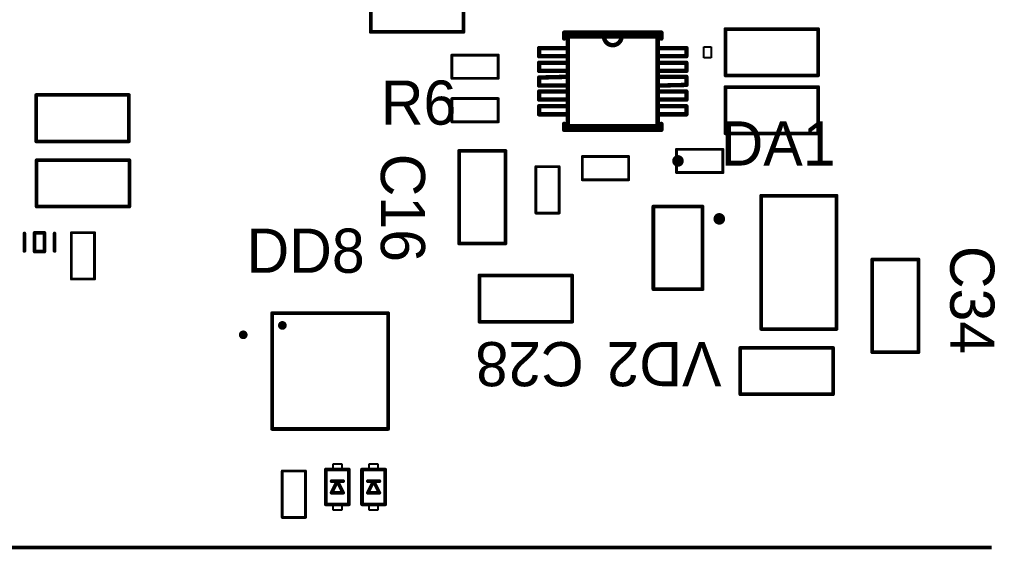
# Model space of a CAD drawing. Extents: x 882 to 2872, y 74 to 1007.
# Drawn here: x 2777.47 to 2811, y 391.31 to 409.54 of the extents above; entities that cross this region are included whole.
import ezdxf

# ---------------------------------------------------------------- set-up
doc = ezdxf.new("R2010")
doc.units = 0
doc.header["$MEASUREMENT"] = 0
doc.layers.get('0').update_dxf_attribs({"linetype": 'CONTINUOUS'})
doc.layers.add('KeepOutLayer', color=6, linetype='CONTINUOUS', lineweight=158)
doc.layers.add('Mechanical13', color=56, linetype='CONTINUOUS')
doc.layers.add('TopOverlay', color=2, linetype='CONTINUOUS')

# ---------------------------------------------------------------- blocks, each defined once
blk = doc.blocks.new('CAP3216X125N_10')
at = {"layer": 'Mechanical13', "const_width": 0.127}
for points in [[(-1.6, -0.8), (-1.6, 0.8)], [(-1.6, 0.8), (1.6, 0.8)], [(1.6, -0.8), (1.6, 0.8)], [(-1.6, -0.8), (1.6, -0.8)]]:
    blk.add_lwpolyline(points, dxfattribs=at)
at = {"layer": 'Mechanical13', "const_width": 0.0635}
for points in [[(-1.632, 0.8, 1), (-1.568, 0.8, 1)], [(-1.632, 0.8, 1), (-1.568, 0.8, 1)], [(1.568, 0.8, 1), (1.632, 0.8, 1)], [(1.568, 0.8, 1), (1.632, 0.8, 1)], [(-1.632, -0.8, 1), (-1.568, -0.8, 1)], [(-1.632, -0.8, 1), (-1.568, -0.8, 1)], [(1.568, -0.8, 1), (1.632, -0.8, 1)], [(1.568, -0.8, 1), (1.632, -0.8, 1)]]:
    blk.add_lwpolyline(points, format="xyb", close=True, dxfattribs=at)
blk = doc.blocks.new('CAP3216X125N_14')
at = {"layer": 'Mechanical13', "const_width": 0.127}
for points in [[(-1.6, -0.8), (-1.6, 0.8)], [(-1.6, 0.8), (1.6, 0.8)], [(1.6, -0.8), (1.6, 0.8)], [(-1.6, -0.8), (1.6, -0.8)]]:
    blk.add_lwpolyline(points, dxfattribs=at)
at = {"layer": 'Mechanical13', "const_width": 0.0635}
for points in [[(-1.632, 0.8, 1), (-1.568, 0.8, 1)], [(-1.632, 0.8, 1), (-1.568, 0.8, 1)], [(1.568, 0.8, 1), (1.632, 0.8, 1)], [(1.568, 0.8, 1), (1.632, 0.8, 1)], [(-1.632, -0.8, 1), (-1.568, -0.8, 1)], [(-1.632, -0.8, 1), (-1.568, -0.8, 1)], [(1.568, -0.8, 1), (1.632, -0.8, 1)], [(1.568, -0.8, 1), (1.632, -0.8, 1)]]:
    blk.add_lwpolyline(points, format="xyb", close=True, dxfattribs=at)
blk = doc.blocks.new('CAP3216X125N_16')
at = {"layer": 'Mechanical13', "const_width": 0.127}
for points in [[(-1.6, -0.8), (-1.6, 0.8)], [(1.6, 0.8), (-1.6, 0.8)], [(1.6, -0.8), (1.6, 0.8)], [(1.6, -0.8), (-1.6, -0.8)]]:
    blk.add_lwpolyline(points, dxfattribs=at)
at = {"layer": 'Mechanical13', "const_width": 0.0635}
for points in [[(-1.632, 0.8, 1), (-1.568, 0.8, 1)], [(-1.632, 0.8, 1), (-1.568, 0.8, 1)], [(1.568, 0.8, 1), (1.632, 0.8, 1)], [(1.568, 0.8, 1), (1.632, 0.8, 1)], [(-1.632, -0.8, 1), (-1.568, -0.8, 1)], [(-1.632, -0.8, 1), (-1.568, -0.8, 1)], [(1.568, -0.8, 1), (1.632, -0.8, 1)], [(1.568, -0.8, 1), (1.632, -0.8, 1)]]:
    blk.add_lwpolyline(points, format="xyb", close=True, dxfattribs=at)
blk = doc.blocks.new('CAP3216X125N_22')
at = {"layer": 'Mechanical13', "const_width": 0.127}
for points in [[(-1.6, -0.8), (-1.6, 0.8)], [(-1.6, 0.8), (1.6, 0.8)], [(1.6, -0.8), (1.6, 0.8)], [(-1.6, -0.8), (1.6, -0.8)]]:
    blk.add_lwpolyline(points, dxfattribs=at)
at = {"layer": 'Mechanical13', "const_width": 0.0635}
for points in [[(-1.632, 0.8, 1), (-1.568, 0.8, 1)], [(-1.632, 0.8, 1), (-1.568, 0.8, 1)], [(1.568, 0.8, 1), (1.632, 0.8, 1)], [(1.568, 0.8, 1), (1.632, 0.8, 1)], [(-1.632, -0.8, 1), (-1.568, -0.8, 1)], [(-1.632, -0.8, 1), (-1.568, -0.8, 1)], [(1.568, -0.8, 1), (1.632, -0.8, 1)], [(1.568, -0.8, 1), (1.632, -0.8, 1)]]:
    blk.add_lwpolyline(points, format="xyb", close=True, dxfattribs=at)
blk = doc.blocks.new('CAP3216X125N_23')
at = {"layer": 'Mechanical13', "const_width": 0.127}
for points in [[(-1.6, -0.8), (-1.6, 0.8)], [(-1.6, 0.8), (1.6, 0.8)], [(1.6, -0.8), (1.6, 0.8)], [(-1.6, -0.8), (1.6, -0.8)]]:
    blk.add_lwpolyline(points, dxfattribs=at)
at = {"layer": 'Mechanical13', "const_width": 0.0635}
for points in [[(-1.632, 0.8, 1), (-1.568, 0.8, 1)], [(-1.632, 0.8, 1), (-1.568, 0.8, 1)], [(1.568, 0.8, 1), (1.632, 0.8, 1)], [(1.568, 0.8, 1), (1.632, 0.8, 1)], [(-1.632, -0.8, 1), (-1.568, -0.8, 1)], [(-1.632, -0.8, 1), (-1.568, -0.8, 1)], [(1.568, -0.8, 1), (1.632, -0.8, 1)], [(1.568, -0.8, 1), (1.632, -0.8, 1)]]:
    blk.add_lwpolyline(points, format="xyb", close=True, dxfattribs=at)
blk = doc.blocks.new('CAP3216X125N_24')
at = {"layer": 'Mechanical13', "const_width": 0.127}
for points in [[(-1.6, -0.8), (-1.6, 0.8)], [(-1.6, 0.8), (1.6, 0.8)], [(1.6, -0.8), (1.6, 0.8)], [(-1.6, -0.8), (1.6, -0.8)]]:
    blk.add_lwpolyline(points, dxfattribs=at)
at = {"layer": 'Mechanical13', "const_width": 0.0635}
for points in [[(-1.632, 0.8, 1), (-1.568, 0.8, 1)], [(-1.632, 0.8, 1), (-1.568, 0.8, 1)], [(1.568, 0.8, 1), (1.632, 0.8, 1)], [(1.568, 0.8, 1), (1.632, 0.8, 1)], [(-1.632, -0.8, 1), (-1.568, -0.8, 1)], [(-1.632, -0.8, 1), (-1.568, -0.8, 1)], [(1.568, -0.8, 1), (1.632, -0.8, 1)], [(1.568, -0.8, 1), (1.632, -0.8, 1)]]:
    blk.add_lwpolyline(points, format="xyb", close=True, dxfattribs=at)
blk = doc.blocks.new('CAP3216X125N_28')
at = {"layer": 'Mechanical13', "const_width": 0.127}
for points in [[(-1.6, 0.8), (-1.6, -0.8)], [(1.6, 0.8), (-1.6, 0.8)], [(1.6, 0.8), (1.6, -0.8)], [(1.6, -0.8), (-1.6, -0.8)]]:
    blk.add_lwpolyline(points, dxfattribs=at)
at = {"layer": 'Mechanical13', "const_width": 0.0635}
for points in [[(-1.632, 0.8, 1), (-1.568, 0.8, 1)], [(-1.632, 0.8, 1), (-1.568, 0.8, 1)], [(1.568, 0.8, 1), (1.632, 0.8, 1)], [(1.568, 0.8, 1), (1.632, 0.8, 1)], [(-1.632, -0.8, 1), (-1.568, -0.8, 1)], [(-1.632, -0.8, 1), (-1.568, -0.8, 1)], [(1.568, -0.8, 1), (1.632, -0.8, 1)], [(1.568, -0.8, 1), (1.632, -0.8, 1)]]:
    blk.add_lwpolyline(points, format="xyb", close=True, dxfattribs=at)
blk = doc.blocks.new('CAP3216X125N_33')
at = {"layer": 'Mechanical13', "const_width": 0.127}
for points in [[(-1.6, -0.8), (-1.6, 0.8)], [(-1.6, 0.8), (1.6, 0.8)], [(1.6, -0.8), (1.6, 0.8)], [(-1.6, -0.8), (1.6, -0.8)]]:
    blk.add_lwpolyline(points, dxfattribs=at)
at = {"layer": 'Mechanical13', "const_width": 0.0635}
for points in [[(-1.632, 0.8, 1), (-1.568, 0.8, 1)], [(-1.632, 0.8, 1), (-1.568, 0.8, 1)], [(1.568, 0.8, 1), (1.632, 0.8, 1)], [(1.568, 0.8, 1), (1.632, 0.8, 1)], [(-1.632, -0.8, 1), (-1.568, -0.8, 1)], [(-1.632, -0.8, 1), (-1.568, -0.8, 1)], [(1.568, -0.8, 1), (1.632, -0.8, 1)], [(1.568, -0.8, 1), (1.632, -0.8, 1)]]:
    blk.add_lwpolyline(points, format="xyb", close=True, dxfattribs=at)
blk = doc.blocks.new('CAP3216X125N_34')
at = {"layer": 'Mechanical13', "const_width": 0.127}
for points in [[(-1.6, -0.8), (-1.6, 0.8)], [(1.6, 0.8), (-1.6, 0.8)], [(1.6, -0.8), (1.6, 0.8)], [(1.6, -0.8), (-1.6, -0.8)]]:
    blk.add_lwpolyline(points, dxfattribs=at)
at = {"layer": 'Mechanical13', "const_width": 0.0635}
for points in [[(-1.632, 0.8, 1), (-1.568, 0.8, 1)], [(-1.632, 0.8, 1), (-1.568, 0.8, 1)], [(1.568, 0.8, 1), (1.632, 0.8, 1)], [(1.568, 0.8, 1), (1.632, 0.8, 1)], [(-1.632, -0.8, 1), (-1.568, -0.8, 1)], [(-1.632, -0.8, 1), (-1.568, -0.8, 1)], [(1.568, -0.8, 1), (1.632, -0.8, 1)], [(1.568, -0.8, 1), (1.632, -0.8, 1)]]:
    blk.add_lwpolyline(points, format="xyb", close=True, dxfattribs=at)
blk = doc.blocks.new('REG_MCP1702T_3302E_MB_49')
at = {"layer": 'Mechanical13', "const_width": 0.127}
for points in [[(-1.13, 2.3), (1.47, 2.3)], [(-1.13, -2.3), (-1.13, 2.3)], [(1.47, -2.3), (1.47, 2.3)], [(-1.13, -2.3), (1.47, -2.3)]]:
    blk.add_lwpolyline(points, dxfattribs=at)
at = {"layer": 'Mechanical13'}
for points, const_width in [([(-1.162, 2.3, 1), (-1.098, 2.3, 1)], 0.0635), ([(-1.162, 2.3, 1), (-1.098, 2.3, 1)], 0.0635), ([(1.438, 2.3, 1), (1.502, 2.3, 1)], 0.0635), ([(1.438, 2.3, 1), (1.502, 2.3, 1)], 0.0635), ([(-2.475, 1.5, 1), (-2.675, 1.5, 1)], 0.2), ([(-2.725, 1.5, 1), (-2.625, 1.5, 1)], 0.1), ([(-2.525, 1.5, 1), (-2.425, 1.5, 1)], 0.1), ([(-1.162, -2.3, 1), (-1.098, -2.3, 1)], 0.0635), ([(-1.162, -2.3, 1), (-1.098, -2.3, 1)], 0.0635), ([(1.438, -2.3, 1), (1.502, -2.3, 1)], 0.0635), ([(1.438, -2.3, 1), (1.502, -2.3, 1)], 0.0635)]:
    blk.add_lwpolyline(points, format="xyb", close=True, dxfattribs=dict(at, const_width=const_width))
at = {"layer": 'TopOverlay', "const_width": 0.127}
for points in [[(-1.13, 2.3), (1.47, 2.3)], [(1.47, 0.92), (1.47, 2.3)], [(1.47, -2.3), (1.47, -0.92)], [(-1.13, -2.3), (1.47, -2.3)]]:
    blk.add_lwpolyline(points, dxfattribs=at)
at = {"layer": 'TopOverlay'}
for points, const_width in [([(-1.162, 2.3, 1), (-1.098, 2.3, 1)], 0.0635), ([(1.438, 2.3, 1), (1.502, 2.3, 1)], 0.0635), ([(1.438, 2.3, 1), (1.502, 2.3, 1)], 0.0635), ([(-2.475, 1.5, 1), (-2.675, 1.5, 1)], 0.2), ([(-2.725, 1.5, 1), (-2.625, 1.5, 1)], 0.1), ([(-2.525, 1.5, 1), (-2.425, 1.5, 1)], 0.1), ([(1.438, 0.92, 1), (1.502, 0.92, 1)], 0.0635), ([(1.438, -0.92, 1), (1.502, -0.92, 1)], 0.0635), ([(-1.162, -2.3, 1), (-1.098, -2.3, 1)], 0.0635), ([(1.438, -2.3, 1), (1.502, -2.3, 1)], 0.0635), ([(1.438, -2.3, 1), (1.502, -2.3, 1)], 0.0635)]:
    blk.add_lwpolyline(points, format="xyb", close=True, dxfattribs=dict(at, const_width=const_width))
blk = doc.blocks.new('MSOP_10_MS_55')
at = {"layer": 'Mechanical13', "const_width": 0.152}
for points in [[(-1.549, 1.549), (-0.305, 1.549)], [(-1.549, -1.549), (-1.549, 1.549)], [(-0.305, 1.549), (0.305, 1.549)], [(0.305, 1.549), (1.549, 1.549)], [(1.549, -1.549), (1.549, 1.549)], [(-2.54, 1.143), (-1.549, 1.143)], [(-2.54, 0.864), (-2.54, 1.143)], [(-1.549, 0.864), (-1.549, 1.143)], [(1.549, 0.864), (1.549, 1.143)], [(1.549, 1.143), (2.54, 1.143)], [(2.54, 0.864), (2.54, 1.143)], [(-2.54, 0.864), (-1.549, 0.864)], [(-2.54, 0.635), (-1.549, 0.635)], [(-2.54, 0.356), (-2.54, 0.635)], [(-1.549, 0.356), (-1.549, 0.635)], [(1.549, 0.864), (2.54, 0.864)], [(1.549, 0.356), (1.549, 0.635)], [(1.549, 0.635), (2.54, 0.635)], [(2.54, 0.356), (2.54, 0.635)], [(-2.54, 0.356), (-1.549, 0.356)], [(1.549, 0.356), (2.54, 0.356)], [(-2.54, 0.127), (-1.549, 0.152)], [(-2.54, -0.152), (-2.54, 0.127)], [(-1.549, -0.152), (-1.549, 0.152)], [(1.549, -0.152), (1.549, 0.152)], [(1.549, 0.152), (2.54, 0.152)], [(2.54, -0.127), (2.54, 0.152)], [(-2.54, -0.152), (-1.549, -0.152)], [(-2.54, -0.356), (-1.549, -0.356)], [(-2.54, -0.635), (-2.54, -0.356)], [(-1.549, -0.635), (-1.549, -0.356)], [(1.549, -0.152), (2.54, -0.127)], [(1.549, -0.635), (1.549, -0.356)], [(1.549, -0.356), (2.54, -0.356)], [(2.54, -0.635), (2.54, -0.356)], [(-2.54, -0.635), (-1.549, -0.635)], [(1.549, -0.635), (2.54, -0.635)], [(-2.54, -0.864), (-1.549, -0.864)], [(-2.54, -1.143), (-2.54, -0.864)], [(-1.549, -1.143), (-1.549, -0.864)], [(1.549, -1.143), (1.549, -0.864)], [(1.549, -0.864), (2.54, -0.864)], [(2.54, -1.143), (2.54, -0.864)], [(-2.54, -1.143), (-1.549, -1.143)], [(1.549, -1.143), (2.54, -1.143)], [(-1.549, -1.549), (1.549, -1.549)]]:
    blk.add_lwpolyline(points, dxfattribs=at)
at = {"layer": 'Mechanical13', "const_width": 0.0762}
for points in [[(-1.587, 1.549, 1), (-1.511, 1.549, 1)], [(-1.587, 1.549, 1), (-1.511, 1.549, 1)], [(-0.343, 1.549, 1), (-0.267, 1.549, 1)], [(-0.343, 1.549, 1), (-0.267, 1.549, 1)], [(-0.343, 1.549, 1), (-0.267, 1.549, 1)], [(0.267, 1.549, 1), (0.343, 1.549, 1)], [(0.267, 1.549, 1), (0.343, 1.549, 1)], [(0.267, 1.549, 1), (0.343, 1.549, 1)], [(1.511, 1.549, 1), (1.588, 1.549, 1)], [(1.511, 1.549, 1), (1.588, 1.549, 1)], [(-2.578, 1.143, 1), (-2.502, 1.143, 1)], [(-2.578, 1.143, 1), (-2.502, 1.143, 1)], [(-1.587, 1.143, 1), (-1.511, 1.143, 1)], [(-1.587, 1.143, 1), (-1.511, 1.143, 1)], [(1.511, 1.143, 1), (1.588, 1.143, 1)], [(1.511, 1.143, 1), (1.588, 1.143, 1)], [(2.502, 1.143, 1), (2.578, 1.143, 1)], [(2.502, 1.143, 1), (2.578, 1.143, 1)], [(-2.578, 0.864, 1), (-2.502, 0.864, 1)], [(-2.578, 0.864, 1), (-2.502, 0.864, 1)], [(-2.578, 0.635, 1), (-2.502, 0.635, 1)], [(-2.578, 0.635, 1), (-2.502, 0.635, 1)], [(-1.587, 0.864, 1), (-1.511, 0.864, 1)], [(-1.587, 0.864, 1), (-1.511, 0.864, 1)], [(-1.587, 0.635, 1), (-1.511, 0.635, 1)], [(-1.587, 0.635, 1), (-1.511, 0.635, 1)], [(1.511, 0.864, 1), (1.588, 0.864, 1)], [(1.511, 0.864, 1), (1.588, 0.864, 1)], [(1.511, 0.635, 1), (1.588, 0.635, 1)], [(1.511, 0.635, 1), (1.588, 0.635, 1)], [(2.502, 0.864, 1), (2.578, 0.864, 1)], [(2.502, 0.864, 1), (2.578, 0.864, 1)], [(2.502, 0.635, 1), (2.578, 0.635, 1)], [(2.502, 0.635, 1), (2.578, 0.635, 1)], [(-2.578, 0.356, 1), (-2.502, 0.356, 1)], [(-2.578, 0.356, 1), (-2.502, 0.356, 1)], [(-1.587, 0.356, 1), (-1.511, 0.356, 1)], [(-1.587, 0.356, 1), (-1.511, 0.356, 1)], [(1.511, 0.356, 1), (1.588, 0.356, 1)], [(1.511, 0.356, 1), (1.588, 0.356, 1)], [(2.502, 0.356, 1), (2.578, 0.356, 1)], [(2.502, 0.356, 1), (2.578, 0.356, 1)], [(-2.578, 0.127, 1), (-2.502, 0.127, 1)], [(-2.578, 0.127, 1), (-2.502, 0.127, 1)], [(-1.587, 0.152, 1), (-1.511, 0.152, 1)], [(-1.587, 0.152, 1), (-1.511, 0.152, 1)], [(1.511, 0.152, 1), (1.588, 0.152, 1)], [(1.511, 0.152, 1), (1.588, 0.152, 1)], [(2.502, 0.152, 1), (2.578, 0.152, 1)], [(2.502, 0.152, 1), (2.578, 0.152, 1)], [(-2.578, -0.152, 1), (-2.502, -0.152, 1)], [(-2.578, -0.152, 1), (-2.502, -0.152, 1)], [(-2.578, -0.356, 1), (-2.502, -0.356, 1)], [(-2.578, -0.356, 1), (-2.502, -0.356, 1)], [(-1.587, -0.152, 1), (-1.511, -0.152, 1)], [(-1.587, -0.152, 1), (-1.511, -0.152, 1)], [(-1.587, -0.356, 1), (-1.511, -0.356, 1)], [(-1.587, -0.356, 1), (-1.511, -0.356, 1)], [(1.511, -0.152, 1), (1.588, -0.152, 1)], [(1.511, -0.152, 1), (1.588, -0.152, 1)], [(1.511, -0.356, 1), (1.588, -0.356, 1)], [(1.511, -0.356, 1), (1.588, -0.356, 1)], [(2.502, -0.127, 1), (2.578, -0.127, 1)], [(2.502, -0.127, 1), (2.578, -0.127, 1)], [(2.502, -0.356, 1), (2.578, -0.356, 1)], [(2.502, -0.356, 1), (2.578, -0.356, 1)], [(-2.578, -0.635, 1), (-2.502, -0.635, 1)], [(-2.578, -0.635, 1), (-2.502, -0.635, 1)], [(-1.587, -0.635, 1), (-1.511, -0.635, 1)], [(-1.587, -0.635, 1), (-1.511, -0.635, 1)], [(1.511, -0.635, 1), (1.588, -0.635, 1)], [(1.511, -0.635, 1), (1.588, -0.635, 1)], [(2.502, -0.635, 1), (2.578, -0.635, 1)], [(2.502, -0.635, 1), (2.578, -0.635, 1)], [(-2.578, -0.864, 1), (-2.502, -0.864, 1)], [(-2.578, -0.864, 1), (-2.502, -0.864, 1)], [(-1.587, -0.864, 1), (-1.511, -0.864, 1)], [(-1.587, -0.864, 1), (-1.511, -0.864, 1)], [(1.511, -0.864, 1), (1.588, -0.864, 1)], [(1.511, -0.864, 1), (1.588, -0.864, 1)], [(2.502, -0.864, 1), (2.578, -0.864, 1)], [(2.502, -0.864, 1), (2.578, -0.864, 1)], [(-2.578, -1.143, 1), (-2.502, -1.143, 1)], [(-2.578, -1.143, 1), (-2.502, -1.143, 1)], [(-1.587, -1.143, 1), (-1.511, -1.143, 1)], [(-1.587, -1.143, 1), (-1.511, -1.143, 1)], [(1.511, -1.143, 1), (1.588, -1.143, 1)], [(1.511, -1.143, 1), (1.588, -1.143, 1)], [(2.502, -1.143, 1), (2.578, -1.143, 1)], [(2.502, -1.143, 1), (2.578, -1.143, 1)], [(-1.587, -1.549, 1), (-1.511, -1.549, 1)], [(-1.587, -1.549, 1), (-1.511, -1.549, 1)], [(1.511, -1.549, 1), (1.588, -1.549, 1)], [(1.511, -1.549, 1), (1.588, -1.549, 1)]]:
    blk.add_lwpolyline(points, format="xyb", close=True, dxfattribs=at)
at = {"layer": 'Mechanical13', "const_width": 0.152}
blk.add_lwpolyline([(0.305, 1.549, -1), (-0.305, 1.549)], format="xyb", dxfattribs=at)
at = {"layer": 'TopOverlay'}
for p, q in [((3.137, 0.81), (3.137, 1.191)), ((3.137, 1.191), (3.391, 1.191)), ((3.391, 1.191), (3.391, 0.81)), ((3.391, 0.81), (3.137, 0.81))]:
    blk.add_line(p, q, dxfattribs=at)
at = {"layer": 'TopOverlay', "const_width": 0.152}
for points in [[(-1.676, 1.676), (1.676, 1.676)], [(-1.676, 1.473), (-1.676, 1.676)], [(1.676, 1.473), (1.676, 1.676)], [(-1.676, -1.676), (-1.676, -1.473)], [(-1.676, -1.676), (1.676, -1.676)], [(1.676, -1.676), (1.676, -1.473)]]:
    blk.add_lwpolyline(points, dxfattribs=at)
at = {"layer": 'TopOverlay', "const_width": 0.0762}
for points in [[(-1.714, 1.676, 1), (-1.638, 1.676, 1)], [(-1.714, 1.676, 1), (-1.638, 1.676, 1)], [(1.638, 1.676, 1), (1.715, 1.676, 1)], [(1.638, 1.676, 1), (1.715, 1.676, 1)], [(-1.714, 1.473, 1), (-1.638, 1.473, 1)], [(1.638, 1.473, 1), (1.715, 1.473, 1)], [(-1.714, -1.473, 1), (-1.638, -1.473, 1)], [(-1.714, -1.676, 1), (-1.638, -1.676, 1)], [(-1.714, -1.676, 1), (-1.638, -1.676, 1)], [(1.638, -1.473, 1), (1.715, -1.473, 1)], [(1.638, -1.676, 1), (1.715, -1.676, 1)], [(1.638, -1.676, 1), (1.715, -1.676, 1)]]:
    blk.add_lwpolyline(points, format="xyb", close=True, dxfattribs=at)
blk = doc.blocks.new('QFN50P400X400X80_25N_58')
at = {"layer": 'Mechanical13', "const_width": 0.127}
for points in [[(-2, -2), (-2, 2)], [(-2, 2), (2, 2)], [(2, -2), (2, 2)], [(-2, -2), (2, -2)]]:
    blk.add_lwpolyline(points, dxfattribs=at)
at = {"layer": 'Mechanical13'}
for points, const_width in [([(-2.032, 2, 1), (-1.968, 2, 1)], 0.0635), ([(-2.032, 2, 1), (-1.968, 2, 1)], 0.0635), ([(1.968, 2, 1), (2.032, 2, 1)], 0.0635), ([(1.968, 2, 1), (2.032, 2, 1)], 0.0635), ([(-1.572, 1.574, 1), (-1.722, 1.574, 1)], 0.15), ([(-1.76, 1.574, 1), (-1.685, 1.574, 1)], 0.075), ([(-1.609, 1.574, 1), (-1.534, 1.574, 1)], 0.075), ([(-2.032, -2, 1), (-1.968, -2, 1)], 0.0635), ([(-2.032, -2, 1), (-1.968, -2, 1)], 0.0635), ([(1.968, -2, 1), (2.032, -2, 1)], 0.0635), ([(1.968, -2, 1), (2.032, -2, 1)], 0.0635)]:
    blk.add_lwpolyline(points, format="xyb", close=True, dxfattribs=dict(at, const_width=const_width))
at = {"layer": 'TopOverlay', "const_width": 0.127}
for points in [[(-2, 2), (-1.63, 2)], [(-2, 1.623), (-2, 2)], [(1.628, 2), (2, 2)], [(2, 1.606), (2, 2)], [(-2, -2), (-2, -1.639)], [(2, -2), (2, -1.643)], [(-2, -2), (-1.625, -2)], [(1.612, -2), (2, -2)]]:
    blk.add_lwpolyline(points, dxfattribs=at)
at = {"layer": 'TopOverlay'}
for points, const_width in [([(-2.032, 2, 1), (-1.968, 2, 1)], 0.0635), ([(-2.032, 2, 1), (-1.968, 2, 1)], 0.0635), ([(-1.662, 2, 1), (-1.598, 2, 1)], 0.0635), ([(1.596, 2, 1), (1.66, 2, 1)], 0.0635), ([(1.968, 2, 1), (2.032, 2, 1)], 0.0635), ([(1.968, 2, 1), (2.032, 2, 1)], 0.0635), ([(-2.032, 1.623, 1), (-1.968, 1.623, 1)], 0.0635), ([(-2.921, 1.25, 1), (-3.071, 1.25, 1)], 0.15), ([(1.968, 1.606, 1), (2.032, 1.606, 1)], 0.0635), ([(-3.109, 1.25, 1), (-3.034, 1.25, 1)], 0.075), ([(-2.959, 1.25, 1), (-2.883, 1.25, 1)], 0.075), ([(-2.032, -1.639, 1), (-1.968, -1.639, 1)], 0.0635), ([(1.968, -1.643, 1), (2.032, -1.643, 1)], 0.0635), ([(-2.032, -2, 1), (-1.968, -2, 1)], 0.0635), ([(-2.032, -2, 1), (-1.968, -2, 1)], 0.0635), ([(-1.657, -2, 1), (-1.593, -2, 1)], 0.0635), ([(1.58, -2, 1), (1.644, -2, 1)], 0.0635), ([(1.968, -2, 1), (2.032, -2, 1)], 0.0635), ([(1.968, -2, 1), (2.032, -2, 1)], 0.0635)]:
    blk.add_lwpolyline(points, format="xyb", close=True, dxfattribs=dict(at, const_width=const_width))
blk = doc.blocks.new('___0603_65')
at = {"layer": 'KeepOutLayer', "const_width": 0.1}
for points in [[(-0.8, -0.4), (-0.8, 0.4)], [(-0.8, 0.4), (0.8, 0.4)], [(0.8, -0.4), (0.8, 0.4)], [(-0.8, -0.4), (0.8, -0.4)]]:
    blk.add_lwpolyline(points, dxfattribs=at)
at = {"layer": 'KeepOutLayer', "const_width": 0.05}
for points in [[(-0.825, 0.4, 1), (-0.775, 0.4, 1)], [(-0.825, 0.4, 1), (-0.775, 0.4, 1)], [(0.775, 0.4, 1), (0.825, 0.4, 1)], [(0.775, 0.4, 1), (0.825, 0.4, 1)], [(-0.825, -0.4, 1), (-0.775, -0.4, 1)], [(-0.825, -0.4, 1), (-0.775, -0.4, 1)], [(0.775, -0.4, 1), (0.825, -0.4, 1)], [(0.775, -0.4, 1), (0.825, -0.4, 1)]]:
    blk.add_lwpolyline(points, format="xyb", close=True, dxfattribs=at)
at = {"layer": 'TopOverlay', "const_width": 0.1}
for points in [[(-0.25, 0.4), (0.25, 0.4)], [(-0.25, -0.4), (0.25, -0.4)]]:
    blk.add_lwpolyline(points, dxfattribs=at)
at = {"layer": 'TopOverlay', "const_width": 0.05}
for points in [[(-0.275, 0.4, 1), (-0.225, 0.4, 1)], [(0.225, 0.4, 1), (0.275, 0.4, 1)], [(-0.275, -0.4, 1), (-0.225, -0.4, 1)], [(0.225, -0.4, 1), (0.275, -0.4, 1)]]:
    blk.add_lwpolyline(points, format="xyb", close=True, dxfattribs=at)
blk = doc.blocks.new('___0603_66')
at = {"layer": 'KeepOutLayer', "const_width": 0.1}
for points in [[(-0.8, -0.4), (-0.8, 0.4)], [(-0.8, 0.4), (0.8, 0.4)], [(0.8, -0.4), (0.8, 0.4)], [(-0.8, -0.4), (0.8, -0.4)]]:
    blk.add_lwpolyline(points, dxfattribs=at)
at = {"layer": 'KeepOutLayer', "const_width": 0.05}
for points in [[(-0.825, 0.4, 1), (-0.775, 0.4, 1)], [(-0.825, 0.4, 1), (-0.775, 0.4, 1)], [(0.775, 0.4, 1), (0.825, 0.4, 1)], [(0.775, 0.4, 1), (0.825, 0.4, 1)], [(-0.825, -0.4, 1), (-0.775, -0.4, 1)], [(-0.825, -0.4, 1), (-0.775, -0.4, 1)], [(0.775, -0.4, 1), (0.825, -0.4, 1)], [(0.775, -0.4, 1), (0.825, -0.4, 1)]]:
    blk.add_lwpolyline(points, format="xyb", close=True, dxfattribs=at)
at = {"layer": 'TopOverlay', "const_width": 0.1}
for points in [[(-0.25, 0.4), (0.25, 0.4)], [(-0.25, -0.4), (0.25, -0.4)]]:
    blk.add_lwpolyline(points, dxfattribs=at)
at = {"layer": 'TopOverlay', "const_width": 0.05}
for points in [[(-0.275, 0.4, 1), (-0.225, 0.4, 1)], [(0.225, 0.4, 1), (0.275, 0.4, 1)], [(-0.275, -0.4, 1), (-0.225, -0.4, 1)], [(0.225, -0.4, 1), (0.275, -0.4, 1)]]:
    blk.add_lwpolyline(points, format="xyb", close=True, dxfattribs=at)
blk = doc.blocks.new('___0603_67')
at = {"layer": 'KeepOutLayer', "const_width": 0.1}
for points in [[(-0.8, 0.4), (-0.8, -0.4)], [(0.8, 0.4), (-0.8, 0.4)], [(0.8, 0.4), (0.8, -0.4)], [(0.8, -0.4), (-0.8, -0.4)]]:
    blk.add_lwpolyline(points, dxfattribs=at)
at = {"layer": 'KeepOutLayer', "const_width": 0.05}
for points in [[(-0.825, 0.4, 1), (-0.775, 0.4, 1)], [(-0.825, 0.4, 1), (-0.775, 0.4, 1)], [(0.775, 0.4, 1), (0.825, 0.4, 1)], [(0.775, 0.4, 1), (0.825, 0.4, 1)], [(-0.825, -0.4, 1), (-0.775, -0.4, 1)], [(-0.825, -0.4, 1), (-0.775, -0.4, 1)], [(0.775, -0.4, 1), (0.825, -0.4, 1)], [(0.775, -0.4, 1), (0.825, -0.4, 1)]]:
    blk.add_lwpolyline(points, format="xyb", close=True, dxfattribs=at)
at = {"layer": 'TopOverlay', "const_width": 0.1}
for points in [[(0.25, 0.4), (-0.25, 0.4)], [(0.25, -0.4), (-0.25, -0.4)]]:
    blk.add_lwpolyline(points, dxfattribs=at)
at = {"layer": 'TopOverlay', "const_width": 0.05}
for points in [[(-0.275, 0.4, 1), (-0.225, 0.4, 1)], [(0.225, 0.4, 1), (0.275, 0.4, 1)], [(-0.275, -0.4, 1), (-0.225, -0.4, 1)], [(0.225, -0.4, 1), (0.275, -0.4, 1)]]:
    blk.add_lwpolyline(points, format="xyb", close=True, dxfattribs=at)
blk = doc.blocks.new('___0603_77')
at = {"layer": 'KeepOutLayer', "const_width": 0.1}
for points in [[(-0.8, -0.4), (-0.8, 0.4)], [(-0.8, 0.4), (0.8, 0.4)], [(0.8, -0.4), (0.8, 0.4)], [(-0.8, -0.4), (0.8, -0.4)]]:
    blk.add_lwpolyline(points, dxfattribs=at)
at = {"layer": 'KeepOutLayer', "const_width": 0.05}
for points in [[(-0.825, 0.4, 1), (-0.775, 0.4, 1)], [(-0.825, 0.4, 1), (-0.775, 0.4, 1)], [(0.775, 0.4, 1), (0.825, 0.4, 1)], [(0.775, 0.4, 1), (0.825, 0.4, 1)], [(-0.825, -0.4, 1), (-0.775, -0.4, 1)], [(-0.825, -0.4, 1), (-0.775, -0.4, 1)], [(0.775, -0.4, 1), (0.825, -0.4, 1)], [(0.775, -0.4, 1), (0.825, -0.4, 1)]]:
    blk.add_lwpolyline(points, format="xyb", close=True, dxfattribs=at)
at = {"layer": 'TopOverlay', "const_width": 0.1}
for points in [[(-0.25, 0.4), (0.25, 0.4)], [(-0.25, -0.4), (0.25, -0.4)]]:
    blk.add_lwpolyline(points, dxfattribs=at)
at = {"layer": 'TopOverlay', "const_width": 0.05}
for points in [[(-0.275, 0.4, 1), (-0.225, 0.4, 1)], [(0.225, 0.4, 1), (0.275, 0.4, 1)], [(-0.275, -0.4, 1), (-0.225, -0.4, 1)], [(0.225, -0.4, 1), (0.275, -0.4, 1)]]:
    blk.add_lwpolyline(points, format="xyb", close=True, dxfattribs=at)
blk = doc.blocks.new('___0603_78')
at = {"layer": 'KeepOutLayer', "const_width": 0.1}
for points in [[(-0.8, 0.4), (-0.8, -0.4)], [(-0.8, 0.4), (0.8, 0.4)], [(0.8, 0.4), (0.8, -0.4)], [(-0.8, -0.4), (0.8, -0.4)]]:
    blk.add_lwpolyline(points, dxfattribs=at)
at = {"layer": 'KeepOutLayer', "const_width": 0.05}
for points in [[(-0.825, 0.4, 1), (-0.775, 0.4, 1)], [(-0.825, 0.4, 1), (-0.775, 0.4, 1)], [(0.775, 0.4, 1), (0.825, 0.4, 1)], [(0.775, 0.4, 1), (0.825, 0.4, 1)], [(-0.825, -0.4, 1), (-0.775, -0.4, 1)], [(-0.825, -0.4, 1), (-0.775, -0.4, 1)], [(0.775, -0.4, 1), (0.825, -0.4, 1)], [(0.775, -0.4, 1), (0.825, -0.4, 1)]]:
    blk.add_lwpolyline(points, format="xyb", close=True, dxfattribs=at)
at = {"layer": 'TopOverlay', "const_width": 0.1}
for points in [[(-0.25, 0.4), (0.25, 0.4)], [(-0.25, -0.4), (0.25, -0.4)]]:
    blk.add_lwpolyline(points, dxfattribs=at)
at = {"layer": 'TopOverlay', "const_width": 0.05}
for points in [[(-0.275, 0.4, 1), (-0.225, 0.4, 1)], [(0.225, 0.4, 1), (0.275, 0.4, 1)], [(-0.275, -0.4, 1), (-0.225, -0.4, 1)], [(0.225, -0.4, 1), (0.275, -0.4, 1)]]:
    blk.add_lwpolyline(points, format="xyb", close=True, dxfattribs=at)
blk = doc.blocks.new('___0603_98')
at = {"layer": 'KeepOutLayer', "const_width": 0.1}
for points in [[(-0.8, -0.4), (-0.8, 0.4)], [(0.8, 0.4), (-0.8, 0.4)], [(0.8, -0.4), (0.8, 0.4)], [(0.8, -0.4), (-0.8, -0.4)]]:
    blk.add_lwpolyline(points, dxfattribs=at)
at = {"layer": 'KeepOutLayer', "const_width": 0.05}
for points in [[(-0.825, 0.4, 1), (-0.775, 0.4, 1)], [(-0.825, 0.4, 1), (-0.775, 0.4, 1)], [(0.775, 0.4, 1), (0.825, 0.4, 1)], [(0.775, 0.4, 1), (0.825, 0.4, 1)], [(-0.825, -0.4, 1), (-0.775, -0.4, 1)], [(-0.825, -0.4, 1), (-0.775, -0.4, 1)], [(0.775, -0.4, 1), (0.825, -0.4, 1)], [(0.775, -0.4, 1), (0.825, -0.4, 1)]]:
    blk.add_lwpolyline(points, format="xyb", close=True, dxfattribs=at)
at = {"layer": 'TopOverlay', "const_width": 0.1}
for points in [[(0.25, 0.4), (-0.25, 0.4)], [(0.25, -0.4), (-0.25, -0.4)]]:
    blk.add_lwpolyline(points, dxfattribs=at)
at = {"layer": 'TopOverlay', "const_width": 0.05}
for points in [[(-0.275, 0.4, 1), (-0.225, 0.4, 1)], [(0.225, 0.4, 1), (0.275, 0.4, 1)], [(-0.275, -0.4, 1), (-0.225, -0.4, 1)], [(0.225, -0.4, 1), (0.275, -0.4, 1)]]:
    blk.add_lwpolyline(points, format="xyb", close=True, dxfattribs=at)
blk = doc.blocks.new('___0603_101')
at = {"layer": 'KeepOutLayer', "const_width": 0.1}
for points in [[(-0.8, 0.4), (-0.8, -0.4)], [(-0.8, 0.4), (0.8, 0.4)], [(0.8, 0.4), (0.8, -0.4)], [(-0.8, -0.4), (0.8, -0.4)]]:
    blk.add_lwpolyline(points, dxfattribs=at)
at = {"layer": 'KeepOutLayer', "const_width": 0.05}
for points in [[(-0.825, 0.4, 1), (-0.775, 0.4, 1)], [(-0.825, 0.4, 1), (-0.775, 0.4, 1)], [(0.775, 0.4, 1), (0.825, 0.4, 1)], [(0.775, 0.4, 1), (0.825, 0.4, 1)], [(-0.825, -0.4, 1), (-0.775, -0.4, 1)], [(-0.825, -0.4, 1), (-0.775, -0.4, 1)], [(0.775, -0.4, 1), (0.825, -0.4, 1)], [(0.775, -0.4, 1), (0.825, -0.4, 1)]]:
    blk.add_lwpolyline(points, format="xyb", close=True, dxfattribs=at)
at = {"layer": 'TopOverlay', "const_width": 0.1}
for points in [[(-0.25, 0.4), (0.25, 0.4)], [(-0.25, -0.4), (0.25, -0.4)]]:
    blk.add_lwpolyline(points, dxfattribs=at)
at = {"layer": 'TopOverlay', "const_width": 0.05}
for points in [[(-0.275, 0.4, 1), (-0.225, 0.4, 1)], [(0.225, 0.4, 1), (0.275, 0.4, 1)], [(-0.275, -0.4, 1), (-0.225, -0.4, 1)], [(0.225, -0.4, 1), (0.275, -0.4, 1)]]:
    blk.add_lwpolyline(points, format="xyb", close=True, dxfattribs=at)
blk = doc.blocks.new('BEADC0603X33N_108')
at = {"layer": 'Mechanical13', "const_width": 0.127}
for points in [[(-0.32, 0.17), (-0.32, -0.17)], [(-0.32, 0.17), (0.32, 0.17)], [(0.32, 0.17), (0.32, -0.17)], [(-0.32, -0.17), (0.32, -0.17)]]:
    blk.add_lwpolyline(points, dxfattribs=at)
at = {"layer": 'Mechanical13', "const_width": 0.0635}
for points in [[(-0.352, 0.17, 1), (-0.288, 0.17, 1)], [(-0.352, 0.17, 1), (-0.288, 0.17, 1)], [(0.288, 0.17, 1), (0.352, 0.17, 1)], [(0.288, 0.17, 1), (0.352, 0.17, 1)], [(-0.352, -0.17, 1), (-0.288, -0.17, 1)], [(-0.352, -0.17, 1), (-0.288, -0.17, 1)], [(0.288, -0.17, 1), (0.352, -0.17, 1)], [(0.288, -0.17, 1), (0.352, -0.17, 1)]]:
    blk.add_lwpolyline(points, format="xyb", close=True, dxfattribs=at)
at = {"layer": 'TopOverlay', "const_width": 0.127}
for points in [[(-0.3, 0.52), (0.3, 0.52)], [(-0.3, -0.52), (0.3, -0.52)]]:
    blk.add_lwpolyline(points, dxfattribs=at)
at = {"layer": 'TopOverlay', "const_width": 0.0635}
for points in [[(-0.332, 0.52, 1), (-0.268, 0.52, 1)], [(0.268, 0.52, 1), (0.332, 0.52, 1)], [(-0.332, -0.52, 1), (-0.268, -0.52, 1)], [(0.268, -0.52, 1), (0.332, -0.52, 1)]]:
    blk.add_lwpolyline(points, format="xyb", close=True, dxfattribs=at)
blk = doc.blocks.new('SOD3715X145N_109')
at = {"layer": 'Mechanical13', "const_width": 0.127}
for points in [[(1.425, 0.85), (-1.425, 0.85)], [(-1.425, -0.85), (-1.425, 0.85)], [(1.425, -0.85), (1.425, 0.85)], [(1.425, -0.85), (-1.425, -0.85)]]:
    blk.add_lwpolyline(points, dxfattribs=at)
at = {"layer": 'Mechanical13'}
for points, const_width in [([(-1.457, 0.85, 1), (-1.393, 0.85, 1)], 0.0635), ([(-1.457, 0.85, 1), (-1.393, 0.85, 1)], 0.0635), ([(1.393, 0.85, 1), (1.457, 0.85, 1)], 0.0635), ([(1.393, 0.85, 1), (1.457, 0.85, 1)], 0.0635), ([(-2.9, 0, 1), (-3.1, 0, 1)], 0.2), ([(-3.15, 0, 1), (-3.05, 0, 1)], 0.1), ([(-2.95, 0, 1), (-2.85, 0, 1)], 0.1), ([(-1.457, -0.85, 1), (-1.393, -0.85, 1)], 0.0635), ([(-1.457, -0.85, 1), (-1.393, -0.85, 1)], 0.0635), ([(1.393, -0.85, 1), (1.457, -0.85, 1)], 0.0635), ([(1.393, -0.85, 1), (1.457, -0.85, 1)], 0.0635)]:
    blk.add_lwpolyline(points, format="xyb", close=True, dxfattribs=dict(at, const_width=const_width))
at = {"layer": 'TopOverlay', "const_width": 0.127}
for points in [[(1.425, 0.85), (-1.425, 0.85)], [(1.425, -0.85), (-1.425, -0.85)]]:
    blk.add_lwpolyline(points, dxfattribs=at)
at = {"layer": 'TopOverlay'}
for points, const_width in [([(-1.457, 0.85, 1), (-1.393, 0.85, 1)], 0.0635), ([(1.393, 0.85, 1), (1.457, 0.85, 1)], 0.0635), ([(-2.9, 0, 1), (-3.1, 0, 1)], 0.2), ([(-3.15, 0, 1), (-3.05, 0, 1)], 0.1), ([(-2.95, 0, 1), (-2.85, 0, 1)], 0.1), ([(-1.457, -0.85, 1), (-1.393, -0.85, 1)], 0.0635), ([(1.393, -0.85, 1), (1.457, -0.85, 1)], 0.0635)]:
    blk.add_lwpolyline(points, format="xyb", close=True, dxfattribs=dict(at, const_width=const_width))
blk = doc.blocks.new('SOD523_117')
at = {"layer": 'Mechanical13'}
for p, q in [((-0.8, -0.15), (-0.8, 0.15)), ((-0.8, 0.15), (-0.6, 0.15)), ((-0.6, 0.15), (-0.6, -0.15)), ((0.6, -0.15), (0.6, 0.15)), ((0.6, 0.15), (0.8, 0.15)), ((0.8, 0.15), (0.8, -0.15)), ((-0.6, -0.15), (-0.8, -0.15)), ((0.8, -0.15), (0.6, -0.15))]:
    blk.add_line(p, q, dxfattribs=at)
at = {"layer": 'Mechanical13', "const_width": 0.127}
for points in [[(-0.6, 0.4), (-0.6, -0.4)], [(-0.6, 0.4), (0.6, 0.4)], [(0.6, 0.4), (0.6, -0.4)], [(-0.2, 0.2), (-0.2, -0.2)], [(-0.2, 0.2), (0.2, 0)], [(0.2, 0), (-0.2, -0.2)], [(0.2, 0.2), (0.2, 0)], [(0.2, 0), (0.2, -0.2)], [(-0.6, -0.4), (0.6, -0.4)]]:
    blk.add_lwpolyline(points, dxfattribs=at)
at = {"layer": 'Mechanical13', "const_width": 0.0635}
for points in [[(-0.632, 0.4, 1), (-0.568, 0.4, 1)], [(-0.632, 0.4, 1), (-0.568, 0.4, 1)], [(0.568, 0.4, 1), (0.632, 0.4, 1)], [(0.568, 0.4, 1), (0.632, 0.4, 1)], [(-0.232, 0.2, 1), (-0.168, 0.2, 1)], [(-0.232, 0.2, 1), (-0.168, 0.2, 1)], [(0.168, 0.2, 1), (0.232, 0.2, 1)], [(0.168, 0, 1), (0.232, 0, 1)], [(0.168, 0, 1), (0.232, 0, 1)], [(0.168, 0, 1), (0.232, 0, 1)], [(0.168, 0, 1), (0.232, 0, 1)], [(-0.232, -0.2, 1), (-0.168, -0.2, 1)], [(-0.232, -0.2, 1), (-0.168, -0.2, 1)], [(0.168, -0.2, 1), (0.232, -0.2, 1)], [(-0.632, -0.4, 1), (-0.568, -0.4, 1)], [(-0.632, -0.4, 1), (-0.568, -0.4, 1)], [(0.568, -0.4, 1), (0.632, -0.4, 1)], [(0.568, -0.4, 1), (0.632, -0.4, 1)]]:
    blk.add_lwpolyline(points, format="xyb", close=True, dxfattribs=at)
blk = doc.blocks.new('SOD523_118')
at = {"layer": 'Mechanical13'}
for p, q in [((-0.8, -0.15), (-0.8, 0.15)), ((-0.8, 0.15), (-0.6, 0.15)), ((-0.6, 0.15), (-0.6, -0.15)), ((0.6, -0.15), (0.6, 0.15)), ((0.6, 0.15), (0.8, 0.15)), ((0.8, 0.15), (0.8, -0.15)), ((-0.6, -0.15), (-0.8, -0.15)), ((0.8, -0.15), (0.6, -0.15))]:
    blk.add_line(p, q, dxfattribs=at)
at = {"layer": 'Mechanical13', "const_width": 0.127}
for points in [[(-0.6, 0.4), (-0.6, -0.4)], [(-0.6, 0.4), (0.6, 0.4)], [(0.6, 0.4), (0.6, -0.4)], [(-0.2, 0.2), (-0.2, -0.2)], [(-0.2, 0.2), (0.2, 0)], [(0.2, 0), (-0.2, -0.2)], [(0.2, 0.2), (0.2, 0)], [(0.2, 0), (0.2, -0.2)], [(-0.6, -0.4), (0.6, -0.4)]]:
    blk.add_lwpolyline(points, dxfattribs=at)
at = {"layer": 'Mechanical13', "const_width": 0.0635}
for points in [[(-0.632, 0.4, 1), (-0.568, 0.4, 1)], [(-0.632, 0.4, 1), (-0.568, 0.4, 1)], [(0.568, 0.4, 1), (0.632, 0.4, 1)], [(0.568, 0.4, 1), (0.632, 0.4, 1)], [(-0.232, 0.2, 1), (-0.168, 0.2, 1)], [(-0.232, 0.2, 1), (-0.168, 0.2, 1)], [(0.168, 0.2, 1), (0.232, 0.2, 1)], [(0.168, 0, 1), (0.232, 0, 1)], [(0.168, 0, 1), (0.232, 0, 1)], [(0.168, 0, 1), (0.232, 0, 1)], [(0.168, 0, 1), (0.232, 0, 1)], [(-0.232, -0.2, 1), (-0.168, -0.2, 1)], [(-0.232, -0.2, 1), (-0.168, -0.2, 1)], [(0.168, -0.2, 1), (0.232, -0.2, 1)], [(-0.632, -0.4, 1), (-0.568, -0.4, 1)], [(-0.632, -0.4, 1), (-0.568, -0.4, 1)], [(0.568, -0.4, 1), (0.632, -0.4, 1)], [(0.568, -0.4, 1), (0.632, -0.4, 1)]]:
    blk.add_lwpolyline(points, format="xyb", close=True, dxfattribs=at)

msp = doc.modelspace()

# ---------------------------------------------------------------- linework, layer by layer
at = {"layer": 'KeepOutLayer', "lineweight": 50}
msp.add_line((2696, 391.31298), (2811, 391.31298), dxfattribs=at)

# ---------------------------------------------------------------- block references
for name, p in [('CAP3216X125N_23', (2791.18262, 409.90371)), ('MSOP_10_MS_55', (2797.93262, 407.40371)), ('CAP3216X125N_10', (2803.41763, 408.40368)), ('___0603_65', (2793.18261, 407.9037)), ('CAP3216X125N_14', (2803.41763, 406.40368)), ('CAP3216X125N_22', (2779.6426, 406.12871)), ('___0603_66', (2793.18261, 406.4037)), ('___0603_77', (2797.68264, 404.40369)), ('CAP3216X125N_24', (2779.65762, 403.87871)), ('REG_MCP1702T_3302E_MB_49', (2804.18262, 401.15371)), ('QFN50P400X400X80_25N_58', (2788.18263, 397.40371)), ('CAP3216X125N_33', (2803.93262, 397.40371))]:
    msp.add_blockref(name, p)
for name, p, rotation in [('___0603_67', (2800.93262, 404.65371), 180), ('CAP3216X125N_16', (2793.43262, 403.40371), 270), ('SOD3715X145N_109', (2800.18262, 401.65371), 270), ('___0603_78', (2795.68265, 403.65371), 90), ('BEADC0603X33N_108', (2778.1576, 401.84871), 90), ('___0603_101', (2779.65762, 401.37871), 90), ('CAP3216X125N_34', (2807.68262, 399.65371), 270), ('CAP3216X125N_28', (2794.93262, 399.90371), 180), ('SOD523_118', (2788.43262, 393.40371), 90), ('SOD523_117', (2789.68262, 393.40371), 90), ('___0603_98', (2786.93262, 393.15371), 270)]:
    msp.add_blockref(name, p, dxfattribs=dict(rotation=rotation))

# ---------------------------------------------------------------- texts
at = {"layer": 'TopOverlay'}
for s, p in [('R6', (2789.93262, 405.90371)), ('DA1', (2801.65532, 404.49381)), ('DD8', (2785.29973, 400.79461))]:
    msp.add_text(s, height=1.524, dxfattribs=at).set_placement(p)
for s, rotation, p in [('C16', 270, (2789.93262, 404.90371)), ('C34', 270, (2809.57492, 401.72381)), ('C28', 180, (2796.93262, 398.40371)), ('VD2', 180, (2801.68262, 398.40371))]:
    msp.add_text(s, height=1.524, rotation=rotation, dxfattribs=at).set_placement(p)

doc.saveas('drawing.dxf')
